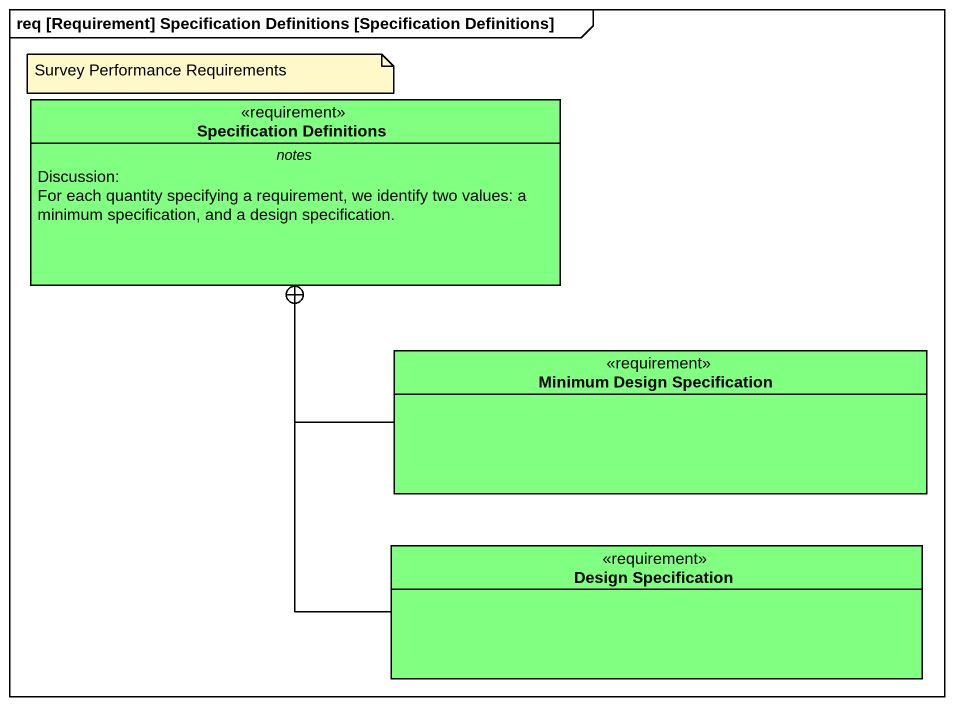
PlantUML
@startuml
mainframe req [Requirement] Specification Definitions [Specification Definitions]
hide circle
hide empty members
class "Specification Definitions" as Specification_Definitions <<requirement>> #80FF80 {
  -- notes --
  Discussion:
  For each quantity specifying a requirement, we identify two values: a minimum specification, and a design specification.
}
class "Minimum Design Specification" as Minimum_Design_Specification <<requirement>> #80FF80
class "Design Specification" as Design_Specification <<requirement>> #80FF80
Minimum_Design_Specification -up-+ Specification_Definitions
Design_Specification -up-+ Specification_Definitions
note as N1
  Survey Performance Requirements
end note
@enduml
